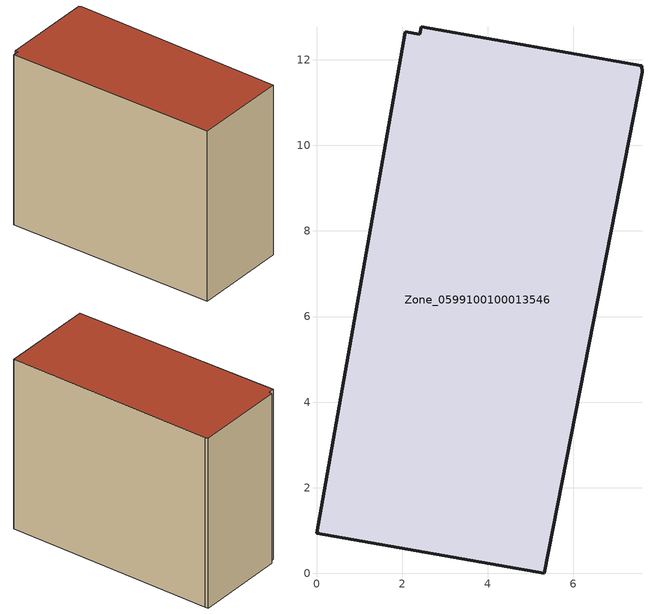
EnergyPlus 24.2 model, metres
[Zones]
Zone_0599100100013546
 floor ground (C_G): 5.32,0 0,0.94 2.08,12.65 2.41,12.59 2.45,12.77 7.6,11.86 7.6,11.71 z0
 wall outside (C_F): 0,0.94 5.32,0 7.6,11.71 7.6,11.86 2.45,12.77 2.41,12.59 2.08,12.65 0,0.94 z0:9.81
 roof outside (C_R): 2.41,12.59 2.08,12.65 0,0.94 5.32,0 7.6,11.71 7.6,11.86 2.45,12.77 z9.81
[BUILDING]
Pand.0599100100013546: North Axis=0; Terrain=City; Loads Convergence Tolerance Value=0.04; Temperature Convergence Tolerance Value=0.4; Solar Distribution=FullExterior; Maximum Number of Warmup Days=25; Minimum Number of Warmup Days=1
[Site:Location]
Rotterdam.The.Hague.AP_ZH_NLD Design_Conditions: Latitude=51.96; Longitude=4.45; Time Zone=1; Elevation=-4.5
[SITE:GROUNDTEMPERATURE:BUILDINGSURFACE]
18, 18, 18, 18, 18, 18, 18, 18, 18, 18, 18, 18
[MATERIAL] Thermal Absorptance=0.9; Solar Absorptance=0.7; Visible Absorptance=0.7
Name | Roughness | Thickness | Conductivity | Density | Specific Heat
G.TI.2015-2018 | MediumSmooth | 0.15 | 0.0428571 | 540 | 1210
F.TI.2015-2018 | Rough | 0.3 | 0.0666667 | 1920 | 840
R.TI.2015-2018 | MediumRough | 0.2 | 0.0333333 | 1500 | 1000
[CONSTRUCTION]
C_G: G.TI.2015-2018
C_F: F.TI.2015-2018
C_R: R.TI.2015-2018
[ZONE]
Zone_0599100100013546: Type=1; Multiplier=1; Ceiling Height=Autocalculate; Volume=Autocalculate; Floor Area=autocalculate; Part of Total Floor Area=Yes
[ZONEINFILTRATION:DESIGNFLOWRATE]
Infil_Zone_0599100100013546: Zone or ZoneList or Space or SpaceList=Zone_0599100100013546; Schedule=AlwaysOn; Design Flow Rate Calculation Method=Flow/Area; Flow Rate per Floor Area=0.0015; Constant Term Coefficient=1; Temperature Term Coefficient=0; Velocity Term Coefficient=0; Velocity Squared Term Coefficient=0
[HVACTEMPLATE:ZONE:IDEALLOADSAIRSYSTEM]
Zone_0599100100013546: Maximum Heating Supply Air Temperature=50; Minimum Cooling Supply Air Temperature=13; Maximum Heating Supply Air Humidity Ratio=0.0156; Minimum Cooling Supply Air Humidity Ratio=0.0077; Heating Limit=NoLimit; Cooling Limit=NoLimit; Dehumidification Control Type=ConstantSensibleHeatRatio; Cooling Sensible Heat Ratio=0.7; Dehumidification Setpoint=60; Humidification Control Type=None; Humidification Setpoint=30; Outdoor Air Method=None; Outdoor Air Flow Rate per Person=0.00944; Outdoor Air Flow Rate per Zone Floor Area=0; Outdoor Air Flow Rate per Zone=0; Demand Controlled Ventilation Type=None; Outdoor Air Economizer Type=NoEconomizer; Heat Recovery Type=None; Sensible Heat Recovery Effectiveness=0.7; Latent Heat Recovery Effectiveness=0.65
[ZONECONTROL:THERMOSTAT]
ThermostatControl_Zone_0599100100013546: Zone or ZoneList=Zone_0599100100013546; Control Type Schedule=DualSetpointControlType; Control 1=Thermostat_Zone_0599100100013546; Temperature Difference Between Cutout And Setpoint=0
[THERMOSTATSETPOINT:DUALSETPOINT]
Thermostat_Zone_0599100100013546: Heating Setpoint Temperature Schedule=HeatingSetpoint_Zone_0599100100013546; Cooling Setpoint Temperature Schedule=CoolingSetpoint_Zone_0599100100013546
[SCHEDULE:COMPACT]
HeatingSetpoint_Zone_0599100100013546: Through: 12/31, For: AllDays, Until: 24:00, 21
CoolingSetpoint_Zone_0599100100013546: Through: 12/31, For: AllDays, Until: 24:00, 24
DualSetpointControlType: Through: 12/31, For: AllDays, Until: 24:00, 4
AlwaysOn: Through: 12/31, For: AllDays, Until: 24:00, 1
